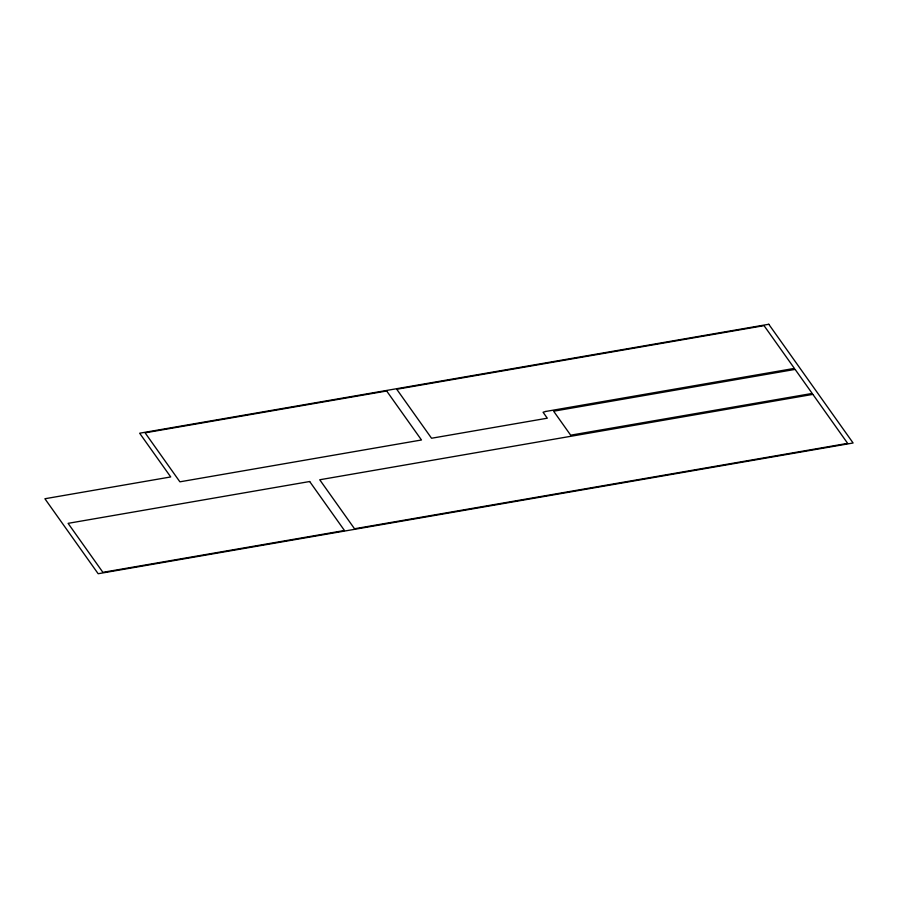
<?xml version="1.0" encoding="UTF-8"?>
<svg xmlns="http://www.w3.org/2000/svg" width="898" height="898" viewBox="0 0 898 898"><rect width="100%" height="100%" fill="white"/><g stroke="black" fill="none" stroke-linecap="round" stroke-linejoin="round"><path stroke-width="1.35" d="M545.782 411.452L543.066 412.238L547.297 418.199L431.545 438.246L396.748 389.261L764.052 325.648L794.404 368.393L545.782 411.452M768.778 324.268L139.65 433.218L170.721 476.95L44.9 498.749L98.163 573.732L853.1 442.995L768.778 324.268M386.679 391L145.106 432.836L179.892 481.822L421.476 439.986L386.679 391M795.123 369.392L553.639 411.205L570.668 435.182L812.196 393.436L795.123 369.392M309.675 481.519L68.091 523.343L102.888 572.34L344.473 530.505L309.675 481.519M812.87 394.379L319.733 479.768L354.53 528.765L847.656 443.365L812.87 394.379"/></g></svg>
